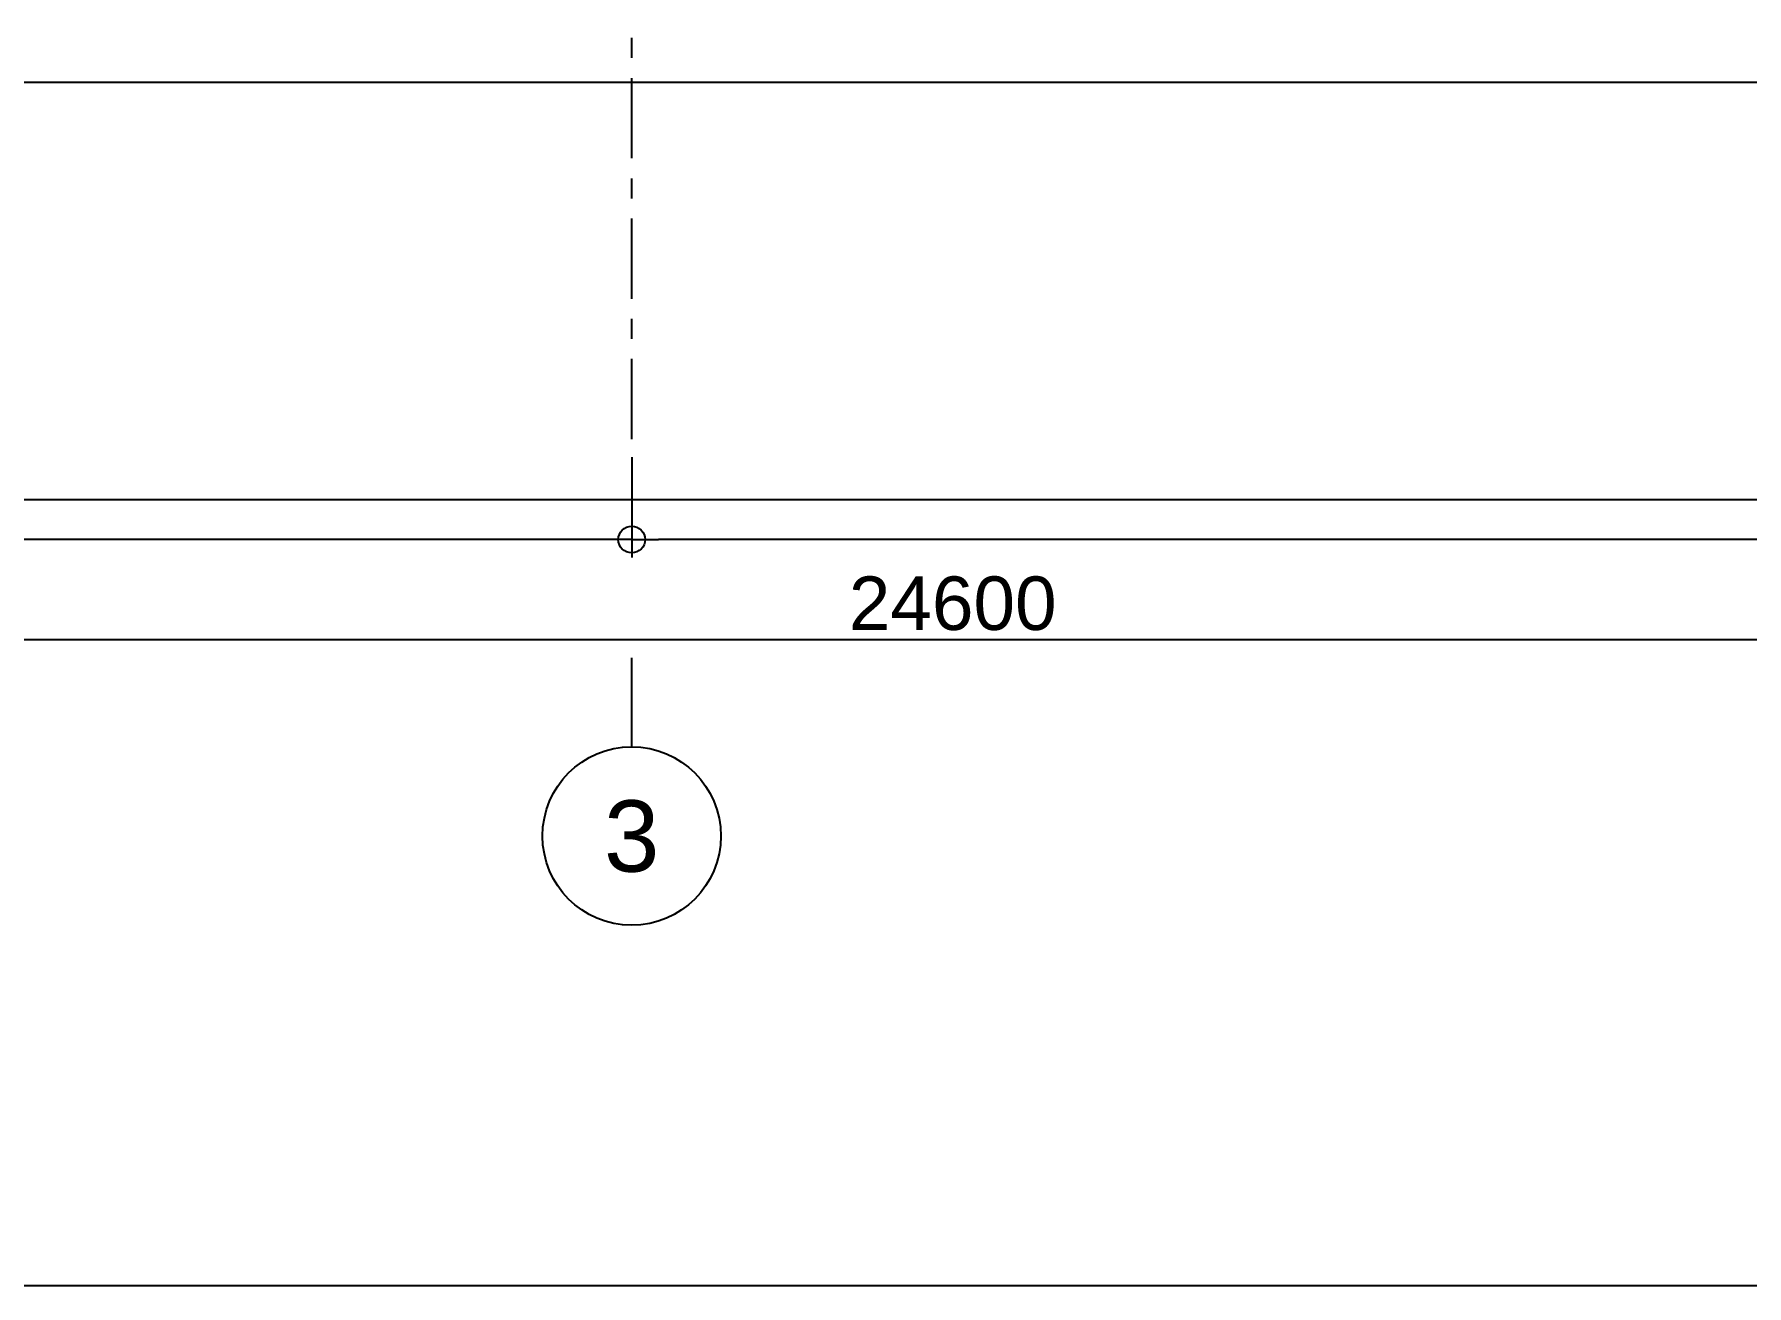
# Model space of a CAD drawing. Header units: millimetres. Extents: x 2519235 to 7246330, y 25937 to 201821.
# Drawn here: x 2838912 to 2843714, y 96627 to 100135 of the extents above; entities that cross this region are included whole.
import ezdxf
from ezdxf.enums import TextEntityAlignment as Align
from ezdxf.xclip import XClip

# ---------------------------------------------------------------- set-up
doc = ezdxf.new("R2010")
doc.units = ezdxf.units.MM
doc.header["$XCLIPFRAME"] = 0
doc.linetypes.add('TA_GL_000.90000', pattern=[2.475, 0.9, -0.225, 0.225, -0.225, 0.9])
for name, color, linetype in [('000 - 0_SYM_DWG_GRID-BUBBLE_MAIN_COLOR_1', 7, 'Continuous'), ('000 - 0_SYM_DWG_GRIDLINE_MAIN_COLOR_1', 7, 'Continuous'), ('000 - 0_SYM_DWG_GRIDLINE_MAIN_COLOR_251', 7, 'Continuous'), ('010 - ASPG_DIMS_NOM', 7, 'Continuous'), ('010 - ASPG_DIMS_OVERALL_2', 7, 'Continuous')]:
    doc.layers.add(name, color=color, linetype=linetype)
doc.styles.add('Arial', font='arial.ttf', dxfattribs={"height": 300})
doc.styles.add('FAMELINE_FOR_CKST', font='arial.ttf')
doc.styles.add('TA', font='', dxfattribs={"height": 4.5})
doc.styles.get('TA').set_extended_font_data('Cordia New')
doc.dimstyles.new('FAMELINE-CKST_C-C', dxfattribs={"dimtxt": 0.3, "dimasz": 0.15, "dimexe": 0.1, "dimexo": 0.1, "dimgap": 0.05, "dimtad": 1, "dimzin": 0, "dimdsep": 46, "dimtxsty": 'FAMELINE_FOR_CKST', "dimblk": 'ORIGIN', "dimblk1": 'ORIGIN', "dimblk2": 'ORIGIN', "dimsah": 1, "dimcen": 0.1, "dimdle": 0.1, "dimclrd": 7, "dimclre": 7, "dimclrt": 7, "dimadec": 0, "dimazin": 0, "dimtfac": 1, "dimtix": 1, "dimtmove": 2, "dimatfit": 3, "dimfxl": 1, "dimtolj": 1, "dimtzin": 0, "dimlwd": -1, "dimlwe": -1, "dimarcsym": 0})

# ---------------------------------------------------------------- blocks, each defined once
blk = doc.blocks.new('*U1063')
at = {"layer": '000 - 0_SYM_DWG_GRIDLINE_MAIN_COLOR_1', "color": 7}
blk.add_line((37.25, 0), (32.25, 0), dxfattribs=at)
blk.add_circle((42.25, 0), 5, dxfattribs=at)
at = {"layer": '000 - 0_SYM_DWG_GRIDLINE_MAIN_COLOR_251', "color": 7, "linetype": 'ByBlock', "ltscale": 5}
blk.add_line((20, 0), (-348.8, 0), dxfattribs=at)
at = {"layer": '000 - 0_SYM_DWG_GRIDLINE_MAIN_COLOR_251', "color": 7}
blk.add_point((0, 0), dxfattribs=at)
at = {"color": 7, "style": 'TA', "flags": 1}
blk.add_attdef('LOCATION', (6, -6), '', height=4.5, rotation=270, dxfattribs=at)
at = {"layer": '000 - 0_SYM_DWG_GRID-BUBBLE_MAIN_COLOR_1', "color": 7, "style": 'Arial'}
blk.add_attdef('GRID-HEAD', text='', height=4, rotation=90, dxfattribs=at).set_placement((42.25, 0), align=Align.MIDDLE_CENTER)
blk = doc.blocks.new('_Origin')
at = {"color": 7, "linetype": 'ByBlock', "lineweight": -2}
blk.add_line((0, 0), (-1, 0), dxfattribs=at)
blk.add_circle((0, 0), 0.5, dxfattribs=at)
blk = doc.blocks.new('*D2765')
at = {"layer": '010 - ASPG_DIMS_OVERALL_2', "color": 7, "transparency": 16777216}
for p, q in [((-24600, 98950), (-24600, 98387.5)), ((0, 98950), (0, 98387.5)), ((-75, 98437.5), (-24525, 98437.5))]:
    blk.add_line(p, q, dxfattribs=at)
at = {"layer": 'Defpoints', "color": 7, "transparency": 16777216}
for p in [(-24600, 99000), (0, 99000), (-24600, 98437.5)]:
    blk.add_point(p, dxfattribs=at)
at = {"layer": '010 - ASPG_DIMS_OVERALL_2', "color": 7, "transparency": 16777216, "xscale": 75, "yscale": 75, "zscale": 75, "rotation": 180}
blk.add_blockref('_Origin', (-24600, 98437.5), dxfattribs=at)
at = {"layer": '010 - ASPG_DIMS_OVERALL_2', "color": 7, "transparency": 16777216, "xscale": 75, "yscale": 75, "zscale": 75}
blk.add_blockref('_Origin', (0, 98437.5), dxfattribs=at)
at = {"layer": '010 - ASPG_DIMS_OVERALL_2', "color": 7, "transparency": 16777216, "insert": (-12300, 98539.1), "char_height": 150, "attachment_point": 5, "style": 'FAMELINE_FOR_CKST'}
blk.add_mtext('\\A1;24600', dxfattribs=at)
blk = doc.blocks.new('*D2767')
at = {"layer": '010 - ASPG_DIMS_NOM', "color": 7, "transparency": 16777216}
for p, q in [((-13200, 98950), (-13200, 98668.7)), ((-5400, 98950), (-5400, 98668.7)), ((-5475, 98718.7), (-13125, 98718.7))]:
    blk.add_line(p, q, dxfattribs=at)
at = {"layer": 'Defpoints', "color": 7, "transparency": 16777216}
for p in [(-13200, 99000), (-5400, 99000), (-13200, 98718.7)]:
    blk.add_point(p, dxfattribs=at)
at = {"layer": '010 - ASPG_DIMS_NOM', "color": 7, "transparency": 16777216, "xscale": 75, "yscale": 75, "zscale": 75, "rotation": 180}
blk.add_blockref('_Origin', (-13200, 98718.7), dxfattribs=at)
at = {"layer": '010 - ASPG_DIMS_NOM', "color": 7, "transparency": 16777216, "xscale": 75, "yscale": 75, "zscale": 75}
blk.add_blockref('_Origin', (-5400, 98718.7), dxfattribs=at)
at = {"layer": '010 - ASPG_DIMS_NOM', "color": 7, "transparency": 16777216, "insert": (-9300, 98820.3), "char_height": 150, "attachment_point": 5, "style": 'FAMELINE_FOR_CKST'}
blk.add_mtext('\\A1;7800', dxfattribs=at)
blk = doc.blocks.new('*D2768')
at = {"layer": '010 - ASPG_DIMS_NOM', "color": 7, "transparency": 16777216}
for p, q in [((-24600, 98950), (-24600, 98668.7)), ((-13200, 98950), (-13200, 98668.7)), ((-13275, 98718.7), (-24525, 98718.7))]:
    blk.add_line(p, q, dxfattribs=at)
at = {"layer": 'Defpoints', "color": 7, "transparency": 16777216}
for p in [(-24600, 99000), (-13200, 99000), (-24600, 98718.7)]:
    blk.add_point(p, dxfattribs=at)
at = {"layer": '010 - ASPG_DIMS_NOM', "color": 7, "transparency": 16777216, "xscale": 75, "yscale": 75, "zscale": 75, "rotation": 180}
blk.add_blockref('_Origin', (-24600, 98718.7), dxfattribs=at)
at = {"layer": '010 - ASPG_DIMS_NOM', "color": 7, "transparency": 16777216, "xscale": 75, "yscale": 75, "zscale": 75}
blk.add_blockref('_Origin', (-13200, 98718.7), dxfattribs=at)
at = {"layer": '010 - ASPG_DIMS_NOM', "color": 7, "transparency": 16777216, "insert": (-18900, 98820.3), "char_height": 150, "attachment_point": 5, "style": 'FAMELINE_FOR_CKST'}
blk.add_mtext('\\A1;11400', dxfattribs=at)
blk = doc.blocks.new('W-1-PP17-ENT1_REV02_20260415-160712_PP17_ENT1_SE_ELE1')
at = {"layer": 'Defpoints', "color": 7}
blk.add_lwpolyline([(-19925, 100790), (19163.1, 100790), (19163.1, 98830), (-19925, 98830)], close=True, dxfattribs=at)
blk = doc.blocks.new('A$Cb853d02f')
at = {"layer": 'Defpoints', "color": 7}
blk.add_lwpolyline([(773.84, 0), (0, 0), (0, 444), (773.84, 444)], close=True, dxfattribs=at)
blk = doc.blocks.new('W-1-PP17-ENT1_REV02_20260415-160509_PP17_ENT1_ELE1_DIMS_1')
at = {"layer": '000 - 0_SYM_DWG_GRIDLINE_MAIN_COLOR_251', "color": 7, "linetype": 'TA_GL_000.90000', "xscale": 50, "yscale": 50, "zscale": 50, "rotation": 270}
blk.add_blockref('*U1063', (-13200, 100000), dxfattribs=at).add_auto_attribs({'GRID-HEAD': '3'})
at = {"layer": '010 - ASPG_DIMS_NOM', "color": 7}
for base, p1, p2, picture, middle in [((-24600, 98718.7), (-13200, 99000), (-24600, 99000), '*D2768', (-18900, 98820.3)), ((-13200, 98718.7), (-5400, 99000), (-13200, 99000), '*D2767', (-9300, 98820.3))]:
    dim = blk.add_linear_dim(base=base, p1=p1, p2=p2, dimstyle='FAMELINE-CKST_C-C', override={"dimscale": 500, "dimdec": 0, "dimlfac": 1, "dimclrd": 7, "dimclre": 7, "dimclrt": 7}, dxfattribs=at)
    dim.commit()
    dim.dimension.update_dxf_attribs({"geometry": picture, "text_midpoint": middle})
at = {"layer": '010 - ASPG_DIMS_OVERALL_2', "color": 7}
dim = blk.add_linear_dim(base=(-24600, 98437.5), p1=(0, 99000), p2=(-24600, 99000), dimstyle='FAMELINE-CKST_C-C', override={"dimscale": 500, "dimdec": 0, "dimlfac": 1, "dimclrd": 7, "dimclre": 7, "dimclrt": 7}, dxfattribs=at)
dim.commit()
dim.dimension.update_dxf_attribs({"geometry": '*D2765', "text_midpoint": (-12300, 98539.1)})

msp = doc.modelspace()

# ---------------------------------------------------------------- linework, layer by layer
at = {"layer": 'Defpoints', "color": 7}
msp.add_line((2895400.188, 100000), (2795400.188, 100000), dxfattribs=at)

# ---------------------------------------------------------------- block references
at = {"color": 7, "xscale": 50, "yscale": 50, "zscale": 50}
msp.add_blockref('A$Cb853d02f', (2822637.995, 96626.65), dxfattribs=at)
at = {"color": 7}
ref = msp.add_blockref('W-1-PP17-ENT1_REV02_20260415-160509_PP17_ENT1_ELE1_DIMS_1', (2853787.508, 0), dxfattribs=at)
XClip(ref).set_block_clipping_path([(-30000, 96626.6495575321), (6019.5013926723, 118826.6489075039)])
ref = msp.add_blockref('W-1-PP17-ENT1_REV02_20260415-160712_PP17_ENT1_SE_ELE1', (2853787.508, 0), dxfattribs=at)
XClip(ref).set_block_clipping_path([(-30000, 96626.6495575321), (6019.5013926723, 118826.6489075039)])

doc.saveas('drawing.dxf')
